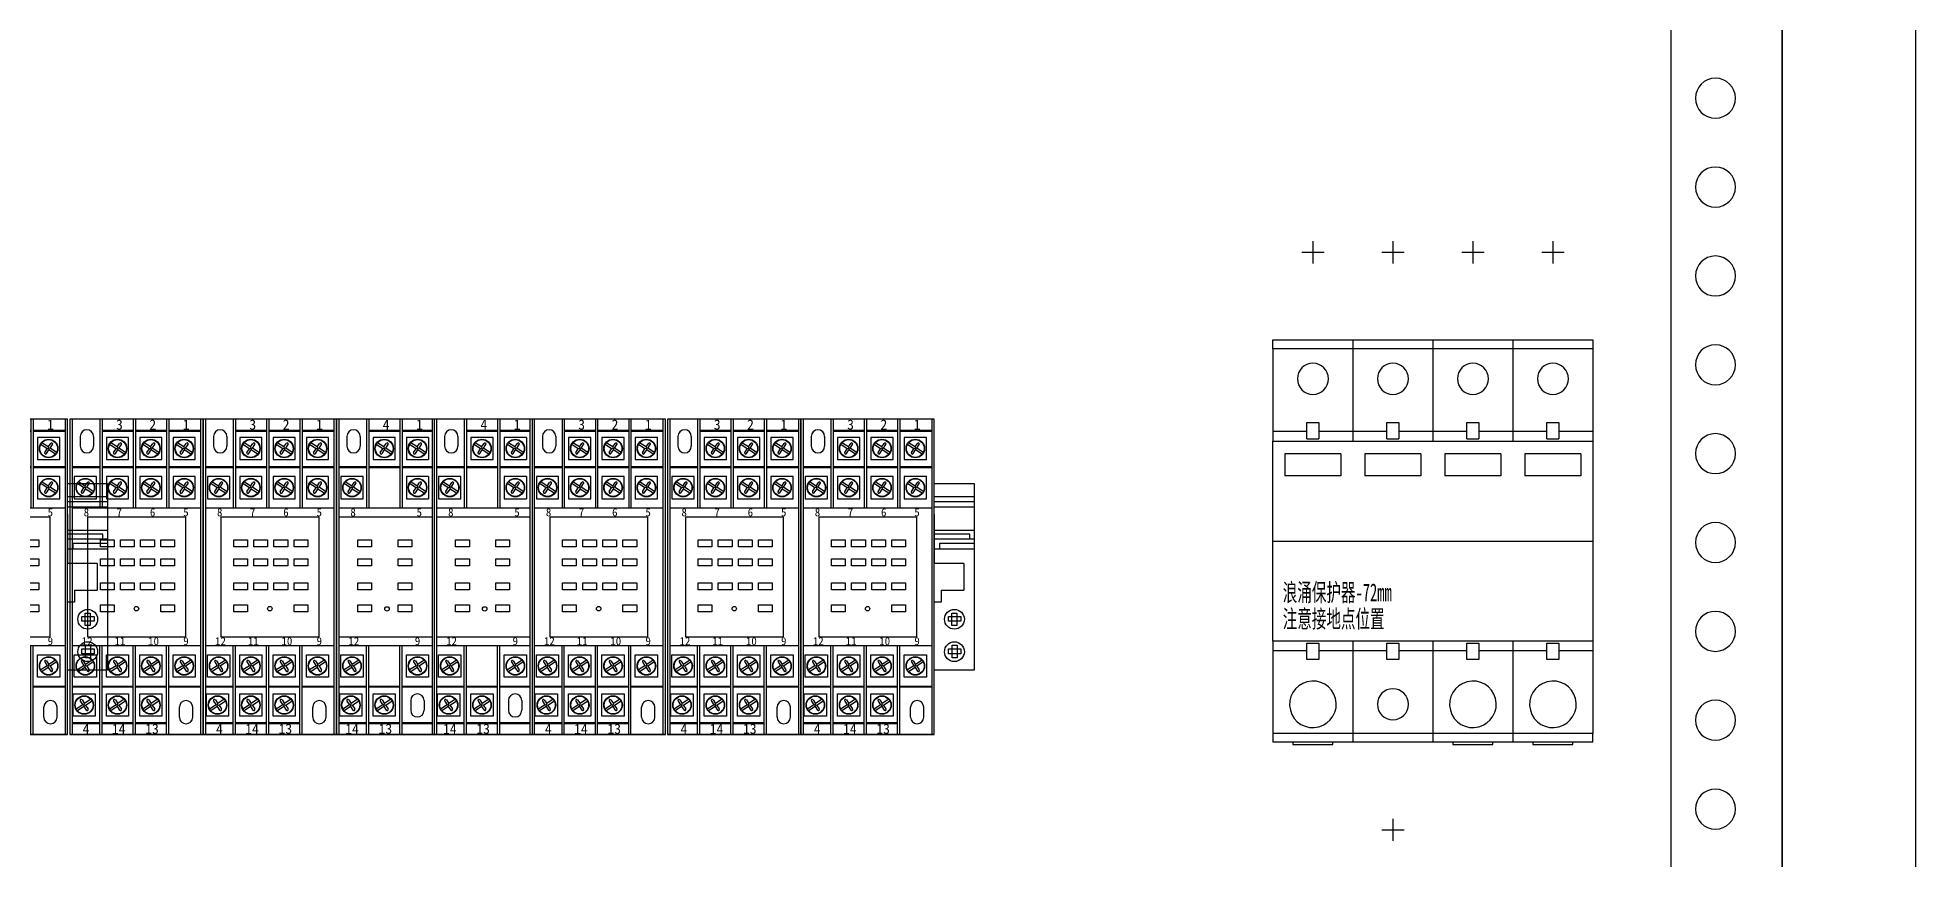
# Model space of a CAD drawing. Extents: x 1670963 to 1671827, y 397778 to 399778.
# Drawn here: x 1671404.6 to 1671827.1, y 398241.8 to 398426.8 of the extents above; entities that cross this region are included whole.
import ezdxf

# ---------------------------------------------------------------- set-up
doc = ezdxf.new("R2010")
doc.units = 0
doc.header["$MEASUREMENT"] = 0
for name, color, linetype in [('LY-JS-BJ', 7, 'Continuous'), ('LY-JS-YQJ', 7, 'Continuous'), ('布置图', 20, 'Continuous')]:
    doc.layers.add(name, color=color, linetype=linetype)
doc.layers.add('LY-二次控制图', color=7, linetype='Continuous', lineweight=18)
doc.styles.add('LY-SJ-元器件', font='', dxfattribs={"width": 0.6, "height": 4})
doc.styles.get('LY-SJ-元器件').set_extended_font_data('SimSun')

# ---------------------------------------------------------------- blocks, each defined once
blk = doc.blocks.new('HH54P')
at = {"layer": 'LY-JS-YQJ'}
for p, q in [((0, 71), (0, 68.5)), ((30, 71), (0, 71)), ((0, 71), (0, 0)), ((0.5, 71), (0.5, 0)), ((6.75, 71), (6.75, 51)), ((7.25, 71), (7.25, 51)), ((7.25, 68.5), (14.25, 68.5)), ((7.25, 68.3), (14.25, 68.3)), ((14.25, 71), (14.25, 51)), ((14.75, 71), (14.75, 51)), ((14.75, 68.5), (21.75, 68.5)), ((14.75, 68.3), (21.75, 68.3)), ((21.75, 71), (21.75, 51)), ((22.25, 71), (22.25, 51)), ((22.25, 68.5), (29.5, 68.5)), ((22.25, 68.3), (29.5, 68.3)), ((29.5, 0), (29.5, 71)), ((30, 0), (30, 71)), ((2.34, 67.09), (2.34, 64.88)), ((5.34, 67.09), (5.34, 64.88)), ((13.24, 66.87), (8.24, 66.87)), ((8.24, 66.87), (8.24, 61.87)), ((10.4, 64.3), (8.95, 65.27)), ((10.67, 64.71), (9.21, 65.67)), ((9.86, 63.48), (10.4, 64.3)), ((10.26, 63.22), (10.8, 64.04)), ((11.07, 64.44), (10.4, 64.3)), ((10.67, 64.71), (11.21, 65.53)), ((10.67, 64.71), (10.8, 64.04)), ((12.26, 63.08), (10.8, 64.04)), ((11.07, 64.44), (11.61, 65.26)), ((12.53, 63.48), (11.07, 64.44)), ((13.24, 61.87), (13.24, 66.87)), ((15.74, 66.87), (15.74, 61.87)), ((20.74, 66.87), (15.74, 66.87)), ((17.9, 64.3), (16.45, 65.27)), ((18.17, 64.71), (16.71, 65.67)), ((17.36, 63.48), (17.9, 64.3)), ((17.76, 63.22), (18.3, 64.04)), ((18.57, 64.44), (17.9, 64.3)), ((18.17, 64.71), (18.71, 65.53)), ((18.17, 64.71), (18.3, 64.04)), ((19.76, 63.08), (18.3, 64.04)), ((18.57, 64.44), (19.11, 65.26)), ((20.03, 63.48), (18.57, 64.44)), ((20.74, 61.87), (20.74, 66.87)), ((28.24, 66.87), (23.24, 66.87)), ((23.24, 66.87), (23.24, 61.87)), ((25.4, 64.3), (23.95, 65.27)), ((25.67, 64.71), (24.21, 65.67)), ((24.86, 63.48), (25.4, 64.3)), ((25.26, 63.22), (25.8, 64.04)), ((26.07, 64.44), (25.4, 64.3)), ((25.67, 64.71), (26.21, 65.53)), ((25.67, 64.71), (25.8, 64.04)), ((27.26, 63.08), (25.8, 64.04)), ((26.07, 64.44), (26.61, 65.26)), ((27.53, 63.48), (26.07, 64.44)), ((28.24, 61.87), (28.24, 66.87)), ((0.5, 60.3), (6.75, 60.3)), ((0.5, 60.1), (6.75, 60.1)), ((7.25, 60.3), (14.25, 60.3)), ((7.25, 60.1), (14.25, 60.1)), ((8.24, 61.87), (13.24, 61.87)), ((14.75, 60.3), (21.75, 60.3)), ((14.75, 60.1), (21.75, 60.1)), ((15.74, 61.87), (20.74, 61.87)), ((22.25, 60.3), (29.5, 60.3)), ((22.25, 60.1), (29.5, 60.1)), ((23.24, 61.87), (28.24, 61.87)), ((5.99, 58.07), (0.99, 58.07)), ((0.99, 58.07), (0.99, 53.07)), ((3.15, 55.51), (1.7, 56.47)), ((3.42, 55.91), (1.96, 56.87)), ((2.61, 54.68), (3.15, 55.51)), ((3.01, 54.42), (3.55, 55.24)), ((3.82, 55.64), (3.15, 55.51)), ((3.42, 55.91), (3.96, 56.73)), ((3.42, 55.91), (3.55, 55.24)), ((5.01, 54.28), (3.55, 55.24)), ((3.82, 55.64), (4.36, 56.46)), ((5.28, 54.68), (3.82, 55.64)), ((5.99, 53.07), (5.99, 58.07)), ((8.24, 58.07), (8.24, 53.07)), ((13.24, 58.07), (8.24, 58.07)), ((10.4, 55.51), (8.95, 56.47)), ((10.67, 55.91), (9.21, 56.87)), ((9.86, 54.68), (10.4, 55.51)), ((10.26, 54.42), (10.8, 55.24)), ((11.07, 55.64), (10.4, 55.51)), ((10.67, 55.91), (11.21, 56.73)), ((10.67, 55.91), (10.8, 55.24)), ((12.26, 54.28), (10.8, 55.24)), ((11.07, 55.64), (11.61, 56.46)), ((12.53, 54.68), (11.07, 55.64)), ((13.24, 53.07), (13.24, 58.07)), ((20.74, 58.07), (15.74, 58.07)), ((15.74, 58.07), (15.74, 53.07)), ((17.9, 55.51), (16.45, 56.47)), ((18.17, 55.91), (16.71, 56.87)), ((17.36, 54.68), (17.9, 55.51)), ((17.76, 54.42), (18.3, 55.24)), ((18.57, 55.64), (17.9, 55.51)), ((18.17, 55.91), (18.71, 56.73)), ((18.17, 55.91), (18.3, 55.24)), ((19.76, 54.28), (18.3, 55.24)), ((18.57, 55.64), (19.11, 56.46)), ((20.03, 54.68), (18.57, 55.64)), ((20.74, 53.07), (20.74, 58.07)), ((23.24, 58.07), (23.24, 53.07)), ((28.24, 58.07), (23.24, 58.07)), ((25.4, 55.51), (23.95, 56.47)), ((25.67, 55.91), (24.21, 56.87)), ((24.86, 54.68), (25.4, 55.51)), ((25.26, 54.42), (25.8, 55.24)), ((26.07, 55.64), (25.4, 55.51)), ((25.67, 55.91), (26.21, 56.73)), ((25.67, 55.91), (25.8, 55.24)), ((27.26, 54.28), (25.8, 55.24)), ((26.07, 55.64), (26.61, 56.46)), ((27.53, 54.68), (26.07, 55.64)), ((28.24, 53.07), (28.24, 58.07)), ((0.5, 51), (29.5, 51)), ((0.99, 53.07), (5.99, 53.07)), ((8.24, 53.07), (13.24, 53.07)), ((15.74, 53.07), (20.74, 53.07)), ((23.24, 53.07), (28.24, 53.07)), ((4, 49), (4, 22)), ((4, 49), (26, 49)), ((26, 49), (26, 22)), ((4, 22), (26, 22)), ((0.5, 20), (29.5, 20)), ((0.99, 12.93), (0.99, 17.93)), ((0.99, 17.93), (5.99, 17.93)), ((5.99, 17.93), (5.99, 12.93)), ((6.75, 0), (6.75, 20)), ((7.25, 0), (7.25, 20)), ((8.24, 17.93), (13.24, 17.93)), ((8.24, 12.93), (8.24, 17.93)), ((13.24, 17.93), (13.24, 12.93)), ((14.25, 0), (14.25, 20)), ((14.75, 0), (14.75, 20)), ((15.74, 12.93), (15.74, 17.93)), ((15.74, 17.93), (20.74, 17.93)), ((20.74, 17.93), (20.74, 12.93)), ((21.75, 0), (21.75, 20)), ((22.25, 0), (22.25, 20)), ((23.24, 17.93), (28.24, 17.93)), ((23.24, 12.93), (23.24, 17.93)), ((28.24, 17.93), (28.24, 12.93)), ((5.99, 12.93), (0.99, 12.93)), ((3.15, 15.49), (1.7, 14.53)), ((3.42, 15.09), (1.96, 14.13)), ((2.61, 16.32), (3.15, 15.49)), ((3.01, 16.58), (3.55, 15.76)), ((3.82, 15.36), (3.15, 15.49)), ((3.42, 15.09), (3.55, 15.76)), ((3.42, 15.09), (3.96, 14.27)), ((5.01, 16.72), (3.55, 15.76)), ((5.28, 16.32), (3.82, 15.36)), ((3.82, 15.36), (4.36, 14.54)), ((13.24, 12.93), (8.24, 12.93)), ((10.4, 15.49), (8.95, 14.53)), ((10.67, 15.09), (9.21, 14.13)), ((9.86, 16.32), (10.4, 15.49)), ((10.26, 16.58), (10.8, 15.76)), ((11.07, 15.36), (10.4, 15.49)), ((10.67, 15.09), (10.8, 15.76)), ((10.67, 15.09), (11.21, 14.27)), ((12.26, 16.72), (10.8, 15.76)), ((12.53, 16.32), (11.07, 15.36)), ((11.07, 15.36), (11.61, 14.54)), ((20.74, 12.93), (15.74, 12.93)), ((17.9, 15.49), (16.45, 14.53)), ((18.17, 15.09), (16.71, 14.13)), ((17.36, 16.32), (17.9, 15.49)), ((17.76, 16.58), (18.3, 15.76)), ((18.57, 15.36), (17.9, 15.49)), ((18.17, 15.09), (18.3, 15.76)), ((18.17, 15.09), (18.71, 14.27)), ((19.76, 16.72), (18.3, 15.76)), ((20.03, 16.32), (18.57, 15.36)), ((18.57, 15.36), (19.11, 14.54)), ((28.24, 12.93), (23.24, 12.93)), ((25.4, 15.49), (23.95, 14.53)), ((25.67, 15.09), (24.21, 14.13)), ((24.86, 16.32), (25.4, 15.49)), ((25.26, 16.58), (25.8, 15.76)), ((26.07, 15.36), (25.4, 15.49)), ((25.67, 15.09), (25.8, 15.76)), ((25.67, 15.09), (26.21, 14.27)), ((27.26, 16.72), (25.8, 15.76)), ((27.53, 16.32), (26.07, 15.36)), ((26.07, 15.36), (26.61, 14.54)), ((0.5, 10.9), (6.75, 10.9)), ((0.5, 10.7), (6.75, 10.7)), ((0.74, 4.13), (0.74, 9.13)), ((0.74, 9.13), (5.74, 9.13)), ((5.74, 9.13), (5.74, 4.13)), ((7.25, 10.9), (14.25, 10.9)), ((7.25, 10.7), (14.25, 10.7)), ((8.24, 9.13), (13.24, 9.13)), ((8.24, 4.13), (8.24, 9.13)), ((13.24, 9.13), (13.24, 4.13)), ((14.75, 10.9), (21.75, 10.9)), ((14.75, 10.7), (21.75, 10.7)), ((15.74, 4.13), (15.74, 9.13)), ((15.74, 9.13), (20.74, 9.13)), ((20.74, 9.13), (20.74, 4.13)), ((22.25, 10.9), (29.5, 10.9)), ((22.25, 10.7), (29.5, 10.7)), ((2.9, 6.7), (1.45, 5.73)), ((3.17, 6.29), (1.71, 5.33)), ((2.36, 7.52), (2.9, 6.7)), ((2.76, 7.78), (3.3, 6.96)), ((3.57, 6.56), (2.9, 6.7)), ((3.17, 6.29), (3.3, 6.96)), ((3.17, 6.29), (3.71, 5.47)), ((4.76, 7.92), (3.3, 6.96)), ((5.03, 7.52), (3.57, 6.56)), ((3.57, 6.56), (4.11, 5.74)), ((10.4, 6.7), (8.95, 5.73)), ((10.67, 6.29), (9.21, 5.33)), ((9.86, 7.52), (10.4, 6.7)), ((10.26, 7.78), (10.8, 6.96)), ((11.07, 6.56), (10.4, 6.7)), ((10.67, 6.29), (10.8, 6.96)), ((10.67, 6.29), (11.21, 5.47)), ((12.26, 7.92), (10.8, 6.96)), ((12.53, 7.52), (11.07, 6.56)), ((11.07, 6.56), (11.61, 5.74)), ((17.9, 6.7), (16.45, 5.73)), ((18.17, 6.29), (16.71, 5.33)), ((17.36, 7.52), (17.9, 6.7)), ((17.76, 7.78), (18.3, 6.96)), ((18.57, 6.56), (17.9, 6.7)), ((18.17, 6.29), (18.3, 6.96)), ((18.17, 6.29), (18.71, 5.47)), ((19.76, 7.92), (18.3, 6.96)), ((20.03, 7.52), (18.57, 6.56)), ((18.57, 6.56), (19.11, 5.74)), ((24.65, 3.91), (24.65, 6.12)), ((27.65, 3.91), (27.65, 6.12)), ((30, 0), (0, 0)), ((0, 0), (30, 0)), ((0.5, 2.7), (6.75, 2.7)), ((0.5, 2.5), (6.75, 2.5)), ((5.74, 4.13), (0.74, 4.13)), ((7.25, 2.7), (14.25, 2.7)), ((7.25, 2.5), (14.25, 2.5)), ((13.24, 4.13), (8.24, 4.13)), ((14.75, 2.7), (21.75, 2.7)), ((14.75, 2.5), (21.75, 2.5)), ((20.74, 4.13), (15.74, 4.13))]:
    blk.add_line(p, q, dxfattribs=at)
for points in [[(6.88, 43.81), (9.97, 43.81), (9.97, 42.22), (6.88, 42.22)], [(11.41, 43.81), (14.5, 43.81), (14.5, 42.22), (11.41, 42.22)], [(15.93, 43.81), (19.03, 43.81), (19.03, 42.22), (15.93, 42.22)], [(20.46, 43.81), (23.56, 43.81), (23.56, 42.22), (20.46, 42.22)], [(6.88, 39.53), (9.97, 39.53), (9.97, 37.95), (6.88, 37.95)], [(11.41, 39.53), (14.5, 39.53), (14.5, 37.95), (11.41, 37.95)], [(15.93, 39.53), (19.03, 39.53), (19.03, 37.95), (15.93, 37.95)], [(20.46, 39.53), (23.56, 39.53), (23.56, 37.95), (20.46, 37.95)], [(6.88, 34.15), (9.97, 34.15), (9.97, 32.57), (6.88, 32.57)], [(11.41, 34.15), (14.5, 34.15), (14.5, 32.57), (11.41, 32.57)], [(15.93, 34.15), (19.03, 34.15), (19.03, 32.57), (15.93, 32.57)], [(20.46, 34.15), (23.56, 34.15), (23.56, 32.57), (20.46, 32.57)], [(6.88, 29.16), (9.97, 29.16), (9.97, 27.58), (6.88, 27.58)], [(20.46, 29.16), (23.56, 29.16), (23.56, 27.58), (20.46, 27.58)]]:
    blk.add_lwpolyline(points, close=True, dxfattribs=at)
for centre, radius in [((10.74, 64.37), 2.09), ((10.74, 64.37), 2), ((18.24, 64.37), 2.09), ((18.24, 64.37), 2), ((25.74, 64.37), 2.09), ((25.74, 64.37), 2), ((3.49, 55.57), 2.09), ((3.49, 55.57), 2), ((10.74, 55.57), 2.09), ((10.74, 55.57), 2), ((18.24, 55.57), 2.09), ((18.24, 55.57), 2), ((25.74, 55.57), 2.09), ((25.74, 55.57), 2), ((15, 28.33), 0.5), ((3.49, 15.43), 2.09), ((3.49, 15.43), 2), ((10.74, 15.43), 2.09), ((10.74, 15.43), 2), ((18.24, 15.43), 2.09), ((18.24, 15.43), 2), ((25.74, 15.43), 2.09), ((25.74, 15.43), 2), ((3.24, 6.63), 2.09), ((3.24, 6.63), 2), ((10.74, 6.63), 2.09), ((10.74, 6.63), 2), ((18.24, 6.63), 2.09), ((18.24, 6.63), 2)]:
    blk.add_circle(centre, radius, dxfattribs=at)
for centre, radius, start, end in [((3.84, 67.09), 1.5, 0, 180), ((3.84, 64.88), 1.5, 180, 0), ((10.06, 63.35), 0.24, 146.5949, 326.5949), ((11.41, 65.39), 0.24, 326.5949, 146.5949), ((17.56, 63.35), 0.24, 146.5949, 326.5949), ((18.91, 65.39), 0.24, 326.5949, 146.5949), ((25.06, 63.35), 0.24, 146.5949, 326.5949), ((26.41, 65.39), 0.24, 326.5949, 146.5949), ((4.16, 56.6), 0.24, 326.5949, 146.5949), ((11.41, 56.6), 0.24, 326.5949, 146.5949), ((18.91, 56.6), 0.24, 326.5949, 146.5949), ((26.41, 56.6), 0.24, 326.5949, 146.5949), ((2.81, 54.55), 0.24, 146.5949, 326.5949), ((10.06, 54.55), 0.24, 146.5949, 326.5949), ((17.56, 54.55), 0.24, 146.5949, 326.5949), ((25.06, 54.55), 0.24, 146.5949, 326.5949), ((2.81, 16.45), 0.24, 33.4051, 213.4051), ((4.16, 14.4), 0.24, 213.4051, 33.4051), ((10.06, 16.45), 0.24, 33.4051, 213.4051), ((11.41, 14.4), 0.24, 213.4051, 33.4051), ((17.56, 16.45), 0.24, 33.4051, 213.4051), ((18.91, 14.4), 0.24, 213.4051, 33.4051), ((25.06, 16.45), 0.24, 33.4051, 213.4051), ((26.41, 14.4), 0.24, 213.4051, 33.4051), ((2.56, 7.65), 0.24, 33.4051, 213.4051), ((3.91, 5.61), 0.24, 213.4051, 33.4051), ((10.06, 7.65), 0.24, 33.4051, 213.4051), ((11.41, 5.61), 0.24, 213.4051, 33.4051), ((17.56, 7.65), 0.24, 33.4051, 213.4051), ((18.91, 5.61), 0.24, 213.4051, 33.4051), ((26.15, 6.12), 1.5, 0, 180), ((26.15, 3.91), 1.5, 180, 0)]:
    blk.add_arc(centre, radius, start, end, dxfattribs=at)
for s, insert, char_height, width, attachment_point in [('{\\fSimSun|b0|i0|c134|p2;3}', (10.4, 70.88), 2.25, 1.0919, 1), ('{\\fSimSun|b0|i0|c134|p2;2}', (17.9, 70.88), 2.25, 1.0919, 1), ('{\\fSimSun|b0|i0|c134|p2;1}', (25.4, 70.88), 2.25, 1.0919, 1), ('{\\fSimSun|b0|i0|c134|p2;8}', (3.12, 50.91), 1.8, 0.8735, 1), ('{\\fSimSun|b0|i0|c134|p2;7}', (10.52, 50.91), 1.8, 0.8735, 1), ('{\\fSimSun|b0|i0|c134|p2;6}', (18.02, 50.91), 1.8, 0.8735, 1), ('{\\fSimSun|b0|i0|c134|p2;5}', (25.52, 50.91), 1.8, 0.8735, 1), ('{\\fSimSun|b0|i0|c134|p2;12}', (2.68, 21.91), 1.8, 0.8735, 1), ('{\\fSimSun|b0|i0|c134|p2;11}', (10.07, 21.91), 1.8, 0.8735, 1), ('{\\fSimSun|b0|i0|c134|p2;10}', (17.62, 21.91), 1.8, 0.8735, 1), ('{\\fSimSun|b0|i0|c134|p2;9}', (25.52, 21.91), 1.8, 0.8735, 1), ('{\\fSimSun|b0|i0|c134|p2;4}', (2.9, 0.12), 2.25, 1.0919, 7), ('{\\fSimSun|b0|i0|c134|p2;14}', (9.47, 0.12), 2.25, 1.0919, 7), ('{\\fSimSun|b0|i0|c134|p2;13}', (16.97, 0.12), 2.25, 1.0919, 7)]:
    blk.add_mtext(s, dxfattribs=dict(at, insert=insert, char_height=char_height, width=width, attachment_point=attachment_point))
blk = doc.blocks.new('HH52P')
at = {"layer": 'LY-JS-YQJ'}
for p, q in [((0, 71), (0, 0)), ((22, 71), (0, 71)), ((0, 71), (0, 68.5)), ((0.5, 71), (0.5, 0)), ((6.75, 71), (6.75, 51)), ((7.25, 71), (7.25, 51)), ((7.25, 68.5), (14.25, 68.5)), ((7.25, 68.3), (14.25, 68.3)), ((14.25, 71), (14.25, 51)), ((14.75, 71), (14.75, 51)), ((14.75, 68.5), (21.5, 68.5)), ((14.75, 68.3), (21.5, 68.3)), ((21.5, 71), (21.5, 0)), ((22, 71), (22, 0)), ((2.34, 67.09), (2.34, 64.88)), ((5.34, 67.09), (5.34, 64.88)), ((8.24, 66.87), (8.24, 61.87)), ((13.24, 66.87), (8.24, 66.87)), ((10.4, 64.3), (8.95, 65.27)), ((10.67, 64.71), (9.21, 65.67)), ((9.86, 63.48), (10.4, 64.3)), ((10.26, 63.22), (10.8, 64.04)), ((11.07, 64.44), (10.4, 64.3)), ((10.67, 64.71), (11.21, 65.53)), ((10.67, 64.71), (10.8, 64.04)), ((12.26, 63.08), (10.8, 64.04)), ((11.07, 64.44), (11.61, 65.26)), ((12.53, 63.48), (11.07, 64.44)), ((13.24, 61.87), (13.24, 66.87)), ((20.74, 66.87), (15.74, 66.87)), ((15.74, 66.87), (15.74, 61.87)), ((17.9, 64.3), (16.45, 65.27)), ((18.17, 64.71), (16.71, 65.67)), ((17.36, 63.48), (17.9, 64.3)), ((17.76, 63.22), (18.3, 64.04)), ((18.57, 64.44), (17.9, 64.3)), ((18.17, 64.71), (18.71, 65.53)), ((18.17, 64.71), (18.3, 64.04)), ((19.76, 63.08), (18.3, 64.04)), ((18.57, 64.44), (19.11, 65.26)), ((20.03, 63.48), (18.57, 64.44)), ((20.74, 66.87), (20.74, 61.87)), ((0.5, 60.3), (6.75, 60.3)), ((0.5, 60.1), (6.75, 60.1)), ((7.25, 60.3), (14.25, 60.3)), ((7.25, 60.1), (14.25, 60.1)), ((8.24, 61.87), (13.24, 61.87)), ((14.75, 60.3), (21.5, 60.3)), ((14.75, 60.1), (21.5, 60.1)), ((15.74, 61.87), (20.74, 61.87)), ((0.99, 58.07), (0.99, 53.07)), ((5.99, 58.07), (0.99, 58.07)), ((3.15, 55.51), (1.7, 56.47)), ((3.42, 55.91), (1.96, 56.87)), ((2.61, 54.68), (3.15, 55.51)), ((3.01, 54.42), (3.55, 55.24)), ((3.82, 55.64), (3.15, 55.51)), ((3.42, 55.91), (3.96, 56.73)), ((3.42, 55.91), (3.55, 55.24)), ((5.01, 54.28), (3.55, 55.24)), ((3.82, 55.64), (4.36, 56.46)), ((5.28, 54.68), (3.82, 55.64)), ((5.99, 53.07), (5.99, 58.07)), ((15.74, 58.07), (15.74, 53.07)), ((20.74, 58.07), (15.74, 58.07)), ((17.9, 55.51), (16.45, 56.47)), ((18.17, 55.91), (16.71, 56.87)), ((17.36, 54.68), (17.9, 55.51)), ((17.76, 54.42), (18.3, 55.24)), ((18.57, 55.64), (17.9, 55.51)), ((18.17, 55.91), (18.71, 56.73)), ((18.17, 55.91), (18.3, 55.24)), ((19.76, 54.28), (18.3, 55.24)), ((18.57, 55.64), (19.11, 56.46)), ((20.03, 54.68), (18.57, 55.64)), ((20.74, 58.07), (20.74, 53.07)), ((0.5, 51), (21.5, 51)), ((0.99, 53.07), (5.99, 53.07)), ((15.74, 53.07), (20.74, 53.07)), ((0.5, 49), (21.5, 49)), ((0.5, 22), (21.5, 22)), ((0.5, 20), (21.5, 20)), ((0.99, 17.93), (5.99, 17.93)), ((0.99, 12.93), (0.99, 17.93)), ((5.99, 17.93), (5.99, 12.93)), ((6.75, 0), (6.75, 20)), ((7.25, 0), (7.25, 20)), ((14.25, 0), (14.25, 20)), ((14.75, 0), (14.75, 20)), ((15.74, 17.93), (20.74, 17.93)), ((15.74, 12.93), (15.74, 17.93)), ((20.74, 17.93), (20.74, 12.93)), ((5.99, 12.93), (0.99, 12.93)), ((3.15, 15.49), (1.7, 14.53)), ((3.42, 15.09), (1.96, 14.13)), ((2.61, 16.32), (3.15, 15.49)), ((3.01, 16.58), (3.55, 15.76)), ((3.82, 15.36), (3.15, 15.49)), ((3.42, 15.09), (3.55, 15.76)), ((3.42, 15.09), (3.96, 14.27)), ((5.01, 16.72), (3.55, 15.76)), ((5.28, 16.32), (3.82, 15.36)), ((3.82, 15.36), (4.36, 14.54)), ((20.74, 12.93), (15.74, 12.93)), ((17.9, 15.49), (16.45, 14.53)), ((18.17, 15.09), (16.71, 14.13)), ((17.36, 16.32), (17.9, 15.49)), ((17.76, 16.58), (18.3, 15.76)), ((18.57, 15.36), (17.9, 15.49)), ((18.17, 15.09), (18.3, 15.76)), ((18.17, 15.09), (18.71, 14.27)), ((19.76, 16.72), (18.3, 15.76)), ((20.03, 16.32), (18.57, 15.36)), ((18.57, 15.36), (19.11, 14.54)), ((0.5, 10.9), (6.75, 10.9)), ((0.5, 10.7), (6.75, 10.7)), ((0.74, 9.13), (5.74, 9.13)), ((0.74, 4.13), (0.74, 9.13)), ((5.74, 9.13), (5.74, 4.13)), ((7.25, 10.9), (14.25, 10.9)), ((7.25, 10.7), (14.25, 10.7)), ((8.24, 4.13), (8.24, 9.13)), ((8.24, 9.13), (13.24, 9.13)), ((13.24, 9.13), (13.24, 4.13)), ((14.75, 10.9), (21.5, 10.9)), ((14.75, 10.7), (21.5, 10.7)), ((2.9, 6.7), (1.45, 5.73)), ((3.17, 6.29), (1.71, 5.33)), ((2.36, 7.52), (2.9, 6.7)), ((2.76, 7.78), (3.3, 6.96)), ((3.57, 6.56), (2.9, 6.7)), ((3.17, 6.29), (3.3, 6.96)), ((3.17, 6.29), (3.71, 5.47)), ((4.76, 7.92), (3.3, 6.96)), ((5.03, 7.52), (3.57, 6.56)), ((3.57, 6.56), (4.11, 5.74)), ((10.4, 6.7), (8.95, 5.73)), ((10.67, 6.29), (9.21, 5.33)), ((9.86, 7.52), (10.4, 6.7)), ((10.26, 7.78), (10.8, 6.96)), ((11.07, 6.56), (10.4, 6.7)), ((10.67, 6.29), (10.8, 6.96)), ((10.67, 6.29), (11.21, 5.47)), ((12.26, 7.92), (10.8, 6.96)), ((12.53, 7.52), (11.07, 6.56)), ((11.07, 6.56), (11.61, 5.74)), ((16.7, 7.65), (16.7, 5.44)), ((19.7, 7.65), (19.7, 5.44)), ((0, 0), (22, 0)), ((22, 0), (0, 0)), ((0.5, 2.7), (6.75, 2.7)), ((0.5, 2.5), (6.75, 2.5)), ((5.74, 4.13), (0.74, 4.13)), ((7.25, 2.7), (14.25, 2.7)), ((7.25, 2.5), (14.25, 2.5)), ((13.24, 4.13), (8.24, 4.13)), ((14.75, 2.7), (21.5, 2.7)), ((14.75, 2.5), (21.5, 2.5))]:
    blk.add_line(p, q, dxfattribs=at)
for points in [[(4.81, 43.81), (7.91, 43.81), (7.91, 42.22), (4.81, 42.22)], [(13.87, 43.81), (16.97, 43.81), (16.97, 42.22), (13.87, 42.22)], [(4.81, 39.53), (7.91, 39.53), (7.91, 37.95), (4.81, 37.95)], [(13.87, 39.53), (16.97, 39.53), (16.97, 37.95), (13.87, 37.95)], [(4.81, 34.15), (7.91, 34.15), (7.91, 32.57), (4.81, 32.57)], [(13.87, 34.15), (16.97, 34.15), (16.97, 32.57), (13.87, 32.57)], [(4.81, 29.16), (7.91, 29.16), (7.91, 27.58), (4.81, 27.58)], [(13.87, 29.16), (16.97, 29.16), (16.97, 27.58), (13.87, 27.58)]]:
    blk.add_lwpolyline(points, close=True, dxfattribs=at)
for centre, radius in [((10.74, 64.37), 2.09), ((10.74, 64.37), 2), ((18.24, 64.37), 2.09), ((18.24, 64.37), 2), ((3.49, 55.57), 2.09), ((3.49, 55.57), 2), ((18.24, 55.57), 2.09), ((18.24, 55.57), 2), ((11.36, 28.27), 0.5), ((3.49, 15.43), 2.09), ((3.49, 15.43), 2), ((18.24, 15.43), 2.09), ((18.24, 15.43), 2), ((3.24, 6.63), 2.09), ((3.24, 6.63), 2), ((10.74, 6.63), 2.09), ((10.74, 6.63), 2)]:
    blk.add_circle(centre, radius, dxfattribs=at)
for centre, radius, start, end in [((3.84, 67.09), 1.5, 0, 180), ((3.84, 64.88), 1.5, 180, 0), ((10.06, 63.35), 0.24, 146.5949, 326.5949), ((11.41, 65.39), 0.24, 326.5949, 146.5949), ((17.56, 63.35), 0.24, 146.5949, 326.5949), ((18.91, 65.39), 0.24, 326.5949, 146.5949), ((4.16, 56.6), 0.24, 326.5949, 146.5949), ((18.91, 56.6), 0.24, 326.5949, 146.5949), ((2.81, 54.55), 0.24, 146.5949, 326.5949), ((17.56, 54.55), 0.24, 146.5949, 326.5949), ((2.81, 16.45), 0.24, 33.4051, 213.4051), ((4.16, 14.4), 0.24, 213.4051, 33.4051), ((17.56, 16.45), 0.24, 33.4051, 213.4051), ((18.91, 14.4), 0.24, 213.4051, 33.4051), ((18.2, 7.65), 1.5, 0, 180), ((2.56, 7.65), 0.24, 33.4051, 213.4051), ((3.91, 5.61), 0.24, 213.4051, 33.4051), ((10.06, 7.65), 0.24, 33.4051, 213.4051), ((11.41, 5.61), 0.24, 213.4051, 33.4051), ((18.2, 5.44), 1.5, 180, 0)]:
    blk.add_arc(centre, radius, start, end, dxfattribs=at)
for s, insert, char_height, width, attachment_point in [('{\\fSimSun|b0|i0|c134|p2;4}', (10.4, 70.88), 2.25, 1.0919, 1), ('{\\fSimSun|b0|i0|c134|p2;1}', (17.9, 70.88), 2.25, 1.0919, 1), ('{\\fSimSun|b0|i0|c134|p2;8}', (3.12, 50.91), 1.8, 0.8735, 1), ('{\\fSimSun|b0|i0|c134|p2;5}', (18.02, 50.91), 1.8, 0.8735, 1), ('{\\fSimSun|b0|i0|c134|p2;12}', (2.68, 21.91), 1.8, 0.8735, 1), ('{\\fSimSun|b0|i0|c134|p2;9}', (17.62, 21.91), 1.8, 0.8735, 1), ('{\\fSimSun|b0|i0|c134|p2;14}', (1.97, 0.12), 2.25, 1.0919, 7), ('{\\fSimSun|b0|i0|c134|p2;13}', (9.47, 0.12), 2.25, 1.0919, 7)]:
    blk.add_mtext(s, dxfattribs=dict(at, insert=insert, char_height=char_height, width=width, attachment_point=attachment_point))
blk = doc.blocks.new('端子堵头')
at = {"layer": 'LY-JS-YQJ'}
for p, q in [((0, 39.03), (9, 39.03)), ((0, 37.96), (9, 37.96)), ((0, 36.73), (9, 36.73)), ((0, 35), (0, 24)), ((9, 35), (9, 24)), ((9, 34.58), (9, 33.47)), ((0, 31.48), (9, 31.48)), ((7.97, 30.59), (0, 30.59)), ((7.97, 29.53), (7.97, 30.59)), ((0, 29.53), (9, 29.53)), ((0, 27.32), (9, 27.32)), ((1.25, 27.32), (1.25, 28.56)), ((1.25, 28.56), (9, 28.56)), ((6.66, 24), (0, 24)), ((6.66, 24), (6.66, 18)), ((1.59, 18), (1.59, 15.27)), ((1.59, 18), (6.66, 18)), ((1.59, 15.27), (0, 15.27))]:
    blk.add_line(p, q, dxfattribs=at)
for points in [[(0, 42), (9, 42), (9, 0), (0, 0)], [(5.06, 12.84), (5.06, 10.03), (3.99, 10.03), (3.99, 12.84)], [(3.2, 12.05), (6.01, 12.05), (6.01, 10.99), (3.2, 10.99)], [(3.2, 4.76), (6.01, 4.76), (6.01, 3.69), (3.2, 3.69)], [(5.13, 5.6), (5.13, 2.79), (4.06, 2.79), (4.06, 5.6)]]:
    blk.add_lwpolyline(points, close=True, dxfattribs=at)
for centre in [(4.54, 11.43), (4.54, 4.14)]:
    blk.add_circle(centre, 2.23, dxfattribs=at)
blk = doc.blocks.new('浪涌保护器 72mm-2022.1')
at = {"color": 1, "linetype": 'ByBlock'}
for p, q in [((6.5, 65), (11.5, 65)), ((9, 67.5), (9, 62.5)), ((24.5, 65), (29.5, 65)), ((27, 67.5), (27, 62.5)), ((42.5, 65), (47.5, 65)), ((45, 67.5), (45, 62.5)), ((60.5, 65), (65.5, 65)), ((63, 67.5), (63, 62.5)), ((0, 0), (72, 0)), ((27, -62.5), (27, -67.5)), ((24.5, -65), (29.5, -65))]:
    blk.add_line(p, q, dxfattribs=at)
at = {"color": 0, "linetype": 'Continuous', "lineweight": 25}
for p, q in [((0, 43.3), (0, 45.3)), ((0, 45.3), (18, 45.3)), ((0, 43.3), (0, 22.5)), ((18, 43.3), (0, 43.3)), ((18, 45.3), (18, 22.5)), ((18, 45.3), (36, 45.3)), ((36, 43.3), (18, 43.3)), ((36, 45.3), (54, 45.3)), ((36, 45.3), (36, 22.5)), ((54, 43.3), (36, 43.3)), ((54, 45.3), (72, 45.3)), ((54, 45.3), (54, 22.5)), ((72, 43.3), (54, 43.3)), ((72, 45.3), (72, 43.3)), ((72, 43.3), (72, 22.5)), ((7.65, 23), (7.65, 26.65)), ((7.65, 26.65), (10.35, 26.65)), ((10.35, 26.65), (10.35, 23)), ((25.65, 26.65), (28.35, 26.65)), ((25.65, 23), (25.65, 26.65)), ((28.35, 26.65), (28.35, 23)), ((43.65, 23), (43.65, 26.65)), ((43.65, 26.65), (46.35, 26.65)), ((46.35, 26.65), (46.35, 23)), ((61.65, 23), (61.65, 26.65)), ((61.65, 26.65), (64.35, 26.65)), ((64.35, 26.65), (64.35, 23)), ((7.65, 24.65), (0, 24.65)), ((18, 24.65), (10.35, 24.65)), ((25.65, 24.65), (18, 24.65)), ((36, 24.65), (28.35, 24.65)), ((43.65, 24.65), (36, 24.65)), ((54, 24.65), (46.35, 24.65)), ((61.65, 24.65), (54, 24.65)), ((72, 24.65), (64.35, 24.65)), ((15.3, 19.65), (2.7, 19.65)), ((2.7, 19.65), (2.7, 14.65)), ((15.3, 19.65), (15.3, 14.65)), ((33.3, 19.65), (20.7, 19.65)), ((20.7, 19.65), (20.7, 14.65)), ((33.3, 19.65), (33.3, 14.65)), ((51.3, 19.65), (38.7, 19.65)), ((38.7, 19.65), (38.7, 14.65)), ((51.3, 19.65), (51.3, 14.65)), ((69.3, 19.65), (56.7, 19.65)), ((56.7, 19.65), (56.7, 14.65)), ((69.3, 19.65), (69.3, 14.65)), ((15.3, 14.65), (2.7, 14.65)), ((33.3, 14.65), (20.7, 14.65)), ((51.3, 14.65), (38.7, 14.65)), ((69.3, 14.65), (56.7, 14.65)), ((0, -22.5), (0, -43.3)), ((0, -24.65), (7.65, -24.65)), ((7.65, -26.65), (7.65, -23)), ((10.35, -23), (10.35, -26.65)), ((10.35, -24.65), (18, -24.65)), ((18, -22.5), (18, -45.3)), ((18, -24.65), (25.65, -24.65)), ((25.65, -26.65), (25.65, -23)), ((28.35, -23), (28.35, -26.65)), ((28.35, -24.65), (36, -24.65)), ((36, -22.5), (36, -45.3)), ((36, -24.65), (43.65, -24.65)), ((43.65, -26.65), (43.65, -23)), ((46.35, -23), (46.35, -26.65)), ((46.35, -24.65), (54, -24.65)), ((54, -22.5), (54, -45.3)), ((54, -24.65), (61.65, -24.65)), ((61.65, -26.65), (61.65, -23)), ((64.35, -23), (64.35, -26.65)), ((64.35, -24.65), (72, -24.65)), ((72, -22.5), (72, -43.3)), ((10.35, -26.65), (7.65, -26.65)), ((28.35, -26.65), (25.65, -26.65)), ((46.35, -26.65), (43.65, -26.65)), ((64.35, -26.65), (61.65, -26.65)), ((0, -43.3), (0, -45.3)), ((18, -43.3), (0, -43.3)), ((18, -45.3), (0, -45.3)), ((4.5, -45.3), (4.5, -45.8)), ((4.5, -45.8), (13.5, -45.8)), ((13.5, -45.8), (13.5, -45.3)), ((36, -43.3), (18, -43.3)), ((36, -45.3), (18, -45.3)), ((54, -43.3), (36, -43.3)), ((54, -45.3), (36, -45.3)), ((40.5, -45.3), (40.5, -45.8)), ((40.5, -45.8), (49.5, -45.8)), ((49.5, -45.8), (49.5, -45.3)), ((72, -43.3), (54, -43.3)), ((72, -45.3), (54, -45.3)), ((58.5, -45.3), (58.5, -45.8)), ((58.5, -45.8), (67.5, -45.8)), ((67.5, -45.8), (67.5, -45.3)), ((72, -45.3), (72, -43.3))]:
    blk.add_line(p, q, dxfattribs=at)
at = {"color": 0}
for p, q in [((7.65, 23), (10.35, 23)), ((25.65, 23), (28.35, 23)), ((43.65, 23), (46.35, 23)), ((61.65, 23), (64.35, 23)), ((7.65, -23), (10.35, -23)), ((25.65, -23), (28.35, -23)), ((43.65, -23), (46.35, -23)), ((61.65, -23), (64.35, -23))]:
    blk.add_line(p, q, dxfattribs=at)
at = {"color": 0, "linetype": 'ByBlock'}
blk.add_lwpolyline([(0, 22.5), (72, 22.5), (72, -22.5), (0, -22.5)], close=True, dxfattribs=at)
at = {"color": 0, "linetype": 'Continuous', "lineweight": 25}
for centre, radius, start, end in [((9, 36.52), 3.5, 0, 180), ((27, 36.52), 3.5, 0, 180), ((45, 36.52), 3.5, 0, 180), ((63, 36.52), 3.5, 0, 180), ((9, 36.52), 3.5, 180, 0), ((27, 36.52), 3.5, 180, 0), ((45, 36.52), 3.5, 180, 0), ((63, 36.52), 3.5, 180, 0), ((9, -36.75), 5.25, 93.0713, 273.0713), ((9, -36.75), 5.25, 273.0713, 93.0713), ((27, -36.75), 3.5, 0, 180), ((45, -36.75), 5.25, 93.0713, 273.0713), ((45, -36.75), 5.25, 273.0713, 93.0713), ((63, -36.75), 5.25, 93.0713, 273.0713), ((63, -36.75), 5.25, 273.0713, 93.0713), ((27, -36.75), 3.5, 180, 0)]:
    blk.add_arc(centre, radius, start, end, dxfattribs=at)
at = {"color": 4, "linetype": 'ByBlock', "style": 'LY-SJ-元器件', "width": 0.6}
for s, p in [('浪涌保护器-72mm', (2.21, -13.55)), ('注意接地点位置', (2.21, -19.51))]:
    blk.add_text(s, height=4, dxfattribs=at).set_placement(p)
blk = doc.blocks.new('*U27')
at = {"layer": 'LY-JS-BJ', "color": 6}
blk.add_circle((0, 0), 4.5, dxfattribs=at)
blk = doc.blocks.new('*U28')
at = {"layer": 'LY-JS-BJ', "color": 0, "linetype": 'ByBlock', "lineweight": -2, "transparency": 16777216}
for p in [(0, -1240), (0, -1260), (0, -1280), (0, -1300), (0, -1320), (0, -1340), (0, -1360), (0, -1380), (0, -1400)]:
    blk.add_blockref('*U27', p, dxfattribs=at)

msp = doc.modelspace()

# ---------------------------------------------------------------- linework, layer by layer
at = {"layer": 'LY-JS-BJ', "color": 6, "ltscale": 50}
msp.add_lwpolyline([(1671797.13, 399723.11), (1671797.13, 397778.11)], dxfattribs=at)
at = {"layer": 'LY-JS-BJ', "color": 6, "lineweight": -3}
msp.add_lwpolyline([(1671772.13, 399663.11), (1671772.13, 397863.11), (1671797.13, 397863.11), (1671797.13, 399663.11)], close=True, dxfattribs=at)
at = {"layer": '布置图', "ltscale": 50}
msp.add_lwpolyline([(1671027.13, 399778.11), (1671827.13, 399778.11), (1671827.13, 397778.11), (1671027.13, 397778.11)], close=True, dxfattribs=at)

# ---------------------------------------------------------------- block references
at = {"color": 4}
msp.add_blockref('浪涌保护器 72mm-2022.1', (1671682.57, 398313.44), dxfattribs=at)
at = {"layer": 'LY-JS-BJ', "color": 6, "lineweight": -3, "xscale": -1}
msp.add_blockref('*U28', (1671782.13, 399653.11), dxfattribs=at)
at = {"layer": 'LY-二次控制图', "color": 0, "lineweight": -3}
for name, p in [('HH54P', (1671381.39, 398269.9)), ('HH54P', (1671411.89, 398269.9)), ('HH54P', (1671441.89, 398269.9)), ('HH52P', (1671471.89, 398269.9)), ('HH52P', (1671493.88, 398269.9)), ('HH54P', (1671515.88, 398269.9)), ('HH54P', (1671546.38, 398269.9)), ('HH54P', (1671576.38, 398269.9))]:
    msp.add_blockref(name, p, dxfattribs=at)
at = {"layer": 'LY-二次控制图', "lineweight": -3}
for p in [(1671411.39, 398284.4), (1671606.38, 398284.4)]:
    msp.add_blockref('端子堵头', p, dxfattribs=at)

doc.saveas('drawing.dxf')
